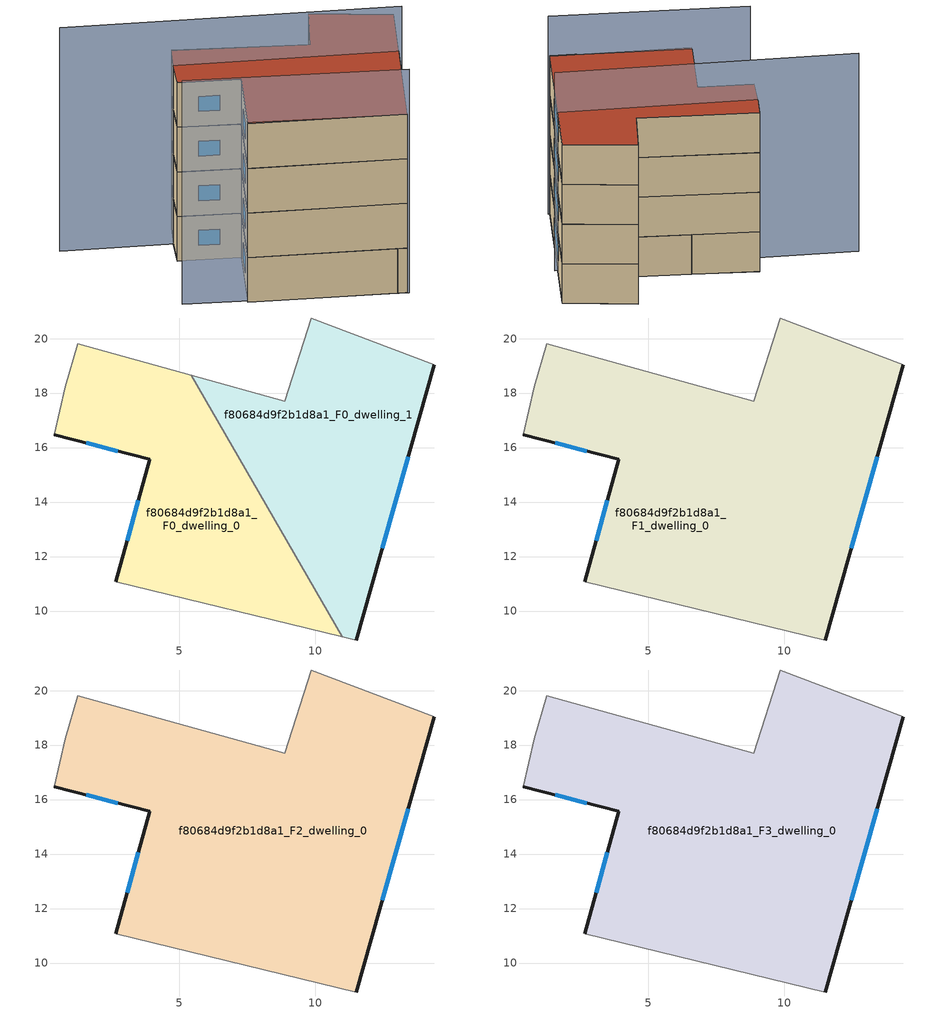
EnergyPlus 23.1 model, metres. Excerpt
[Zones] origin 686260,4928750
f80684d9f2b1d8a1_F0_dwelling_0
 floor ground (EU_floor_Construction): 10.99,9.07 5.46,18.66 1.28,19.82 0.83,18.23 0.42,16.48 3.93,15.57 2.68,11.08 z0
 wall outside (EU_wall_Construction): 2.68,11.08 3.93,15.57 0.42,16.48 z0:3
 wall adiabatic (EU_wall_Construction): 10.99,9.07 2.68,11.08 / 0.42,16.48 0.83,18.23 1.28,19.82 5.46,18.66 z0:3
 wall to f80684d9f2b1d8a1_F0_dwelling_1 (EU_wall_Construction): 5.46,18.66 10.99,9.07 z0:3
 window (EU_Window_Construction): 3.09,12.58 3.51,14.07 / 2.76,15.87 1.59,16.18 z1:2
f80684d9f2b1d8a1_F0_dwelling_1
 floor ground (EU_floor_Construction): 11.51,8.94 14.37,19.04 9.85,20.76 8.88,17.71 5.46,18.66 10.99,9.07 z0
 wall outside (EU_wall_Construction): 14.37,19.04 11.51,8.94 z0:3
 wall adiabatic (EU_wall_Construction): 11.51,8.94 10.99,9.07 / 5.46,18.66 8.88,17.71 9.85,20.76 14.37,19.04 z0:3
 window (EU_Window_Construction): 13.41,15.67 12.46,12.31 z1:2
f80684d9f2b1d8a1_F1_dwelling_0
 floor to f80684d9f2b1d8a1_F0_dwelling_0 (EU_floor_Construction): 10.99,9.07 5.46,18.66 1.28,19.82 0.83,18.23 0.42,16.48 3.93,15.57 2.68,11.08 z3
 floor to f80684d9f2b1d8a1_F0_dwelling_1 (EU_floor_Construction): 11.51,8.94 14.37,19.04 9.85,20.76 8.88,17.71 5.46,18.66 10.99,9.07 z3
 wall outside (EU_wall_Construction): 14.37,19.04 11.51,8.94 / 2.68,11.08 3.93,15.57 0.42,16.48 z3:6
 wall adiabatic (EU_wall_Construction): 11.51,8.94 2.68,11.08 / 0.42,16.48 0.83,18.23 1.28,19.82 8.88,17.71 9.85,20.76 14.37,19.04 z3:6
 window (EU_Window_Construction): 13.41,15.67 12.46,12.31 / 3.09,12.58 3.51,14.07 / 2.76,15.87 1.59,16.18 z4:5
f80684d9f2b1d8a1_F2_dwelling_0
 floor to f80684d9f2b1d8a1_F1_dwelling_0 (EU_floor_Construction): 11.51,8.94 14.37,19.04 9.85,20.76 8.88,17.71 1.28,19.82 0.83,18.23 0.42,16.48 3.93,15.57 2.68,11.08 z6
 wall outside (EU_wall_Construction): 14.37,19.04 11.51,8.94 / 2.68,11.08 3.93,15.57 0.42,16.48 z6:9
 wall adiabatic (EU_wall_Construction): 11.51,8.94 2.68,11.08 / 0.42,16.48 0.83,18.23 1.28,19.82 8.88,17.71 9.85,20.76 14.37,19.04 z6:9
 window (EU_Window_Construction): 13.41,15.67 12.46,12.31 / 3.09,12.58 3.51,14.07 / 2.76,15.87 1.59,16.18 z7:8
f80684d9f2b1d8a1_F3_dwelling_0
 floor to f80684d9f2b1d8a1_F2_dwelling_0 (EU_floor_Construction): 11.51,8.94 14.37,19.04 9.85,20.76 8.88,17.71 1.28,19.82 0.83,18.23 0.42,16.48 3.93,15.57 2.68,11.08 z9
 wall outside (EU_wall_Construction): 14.37,19.04 11.51,8.94 / 2.68,11.08 3.93,15.57 0.42,16.48 z9:12
 wall adiabatic (EU_wall_Construction): 11.51,8.94 2.68,11.08 / 0.42,16.48 0.83,18.23 1.28,19.82 8.88,17.71 9.85,20.76 14.37,19.04 z9:12
 window (EU_Window_Construction): 13.41,15.67 12.46,12.31 / 3.09,12.58 3.51,14.07 / 2.76,15.87 1.59,16.18 z10:11
 roof outside (EU_roof_Construction): 14.37,19.04 11.51,8.94 2.68,11.08 3.93,15.57 0.42,16.48 0.83,18.23 1.28,19.82 8.88,17.71 9.85,20.76 z12
shading: -0.86,12.19 11.62,8.91 / 13.48,15.29 -5.46,19.76 z0:15
[Building]
EU S2 Campaign: North Axis=0; Terrain=City; Solar Distribution=FullExterior
[Site:Location]
Bologna: Latitude=44.5; Longitude=11.25; Time Zone=1; Elevation=37
[SizingPeriod:WeatherFileDays]
AnnualSizingPeriod: Begin Month=1; Begin Day of Month=1; End Month=12; End Day of Month=31; Day of Week for Start Day=Monday; Use Weather File Daylight Saving Period=No; Use Weather File Rain and Snow Indicators=No
[MATERIAL]
EU_InternalMass_Material: Roughness=MediumRough; Thickness=0.1; Conductivity=1; Density=1800; Specific Heat=900; Thermal Absorptance=0.9; Solar Absorptance=0.7; Visible Absorptance=0.7
[MATERIAL:NOMASS] Roughness=MediumRough; Thermal Absorptance=0.9; Solar Absorptance=0.7; Visible Absorptance=0.7
Name | Thermal Resistance
EU_wall_NoMass | 0.937881
EU_roof_NoMass | 0.548572
EU_floor_NoMass | 0.71348
[WINDOWMATERIAL:SIMPLEGLAZINGSYSTEM]
EU_Window_SimpleGlazing: UFactor=4.25633; Solar Heat Gain Coefficient=0.85; Visible Transmittance=0.85
[CONSTRUCTION]
EU_wall_Construction: EU_wall_NoMass
EU_roof_Construction: EU_roof_NoMass
EU_floor_Construction: EU_floor_NoMass
EU_InternalMass_Construction: EU_InternalMass_Material
EU_Window_Construction: EU_Window_SimpleGlazing
[ZONE] Type=1; Multiplier=1; Ceiling Height=autocalculate; Floor Area=autocalculate; Part of Total Floor Area=Yes
Name | Volume
f80684d9f2b1d8a1_F0_dwelling_0 | 148.326
f80684d9f2b1d8a1_F1_dwelling_0 | 296.637
f80684d9f2b1d8a1_F2_dwelling_0; f80684d9f2b1d8a1_F3_dwelling_0 | 296.643
f80684d9f2b1d8a1_F0_dwelling_1 | 148.315
[INTERNALMASS] Construction=EU_InternalMass_Construction
Name | Zone or ZoneList | Surface Area
f80684d9f2b1d8a1_F0_dwelling_0_EU_InternalMass | f80684d9f2b1d8a1_F0_dwelling_0 | 49.4417
f80684d9f2b1d8a1_F0_dwelling_1_EU_InternalMass | f80684d9f2b1d8a1_F0_dwelling_1 | 49.438
f80684d9f2b1d8a1_F1_dwelling_0_EU_InternalMass | f80684d9f2b1d8a1_F1_dwelling_0 | 98.8809
f80684d9f2b1d8a1_F2_dwelling_0_EU_InternalMass | f80684d9f2b1d8a1_F2_dwelling_0 | 98.8809
f80684d9f2b1d8a1_F3_dwelling_0_EU_InternalMass | f80684d9f2b1d8a1_F3_dwelling_0 | 98.8809
[OTHEREQUIPMENT] Fuel Type=Electricity; Design Level Calculation Method=Watts/Area; Power per Zone Floor Area=1; Fraction Latent=0; Fraction Radiant=0; Fraction Lost=0; Carbon Dioxide Generation Rate=0; EndUse Subcategory=EU_Step8_InternalGains
Name | Zone or ZoneList or Space or SpaceList | Schedule
EU_Step8_InternalGain_f80684d9f2b1d8a1_F0_dwelling_0_f000 | f80684d9f2b1d8a1_F0_dwelling_0 | EU_Step8_GainSchedule_f80684d9f2b1d8a1_F0_dwelling_0_f000
EU_Step8_InternalGain_f80684d9f2b1d8a1_F0_dwelling_1_f000 | f80684d9f2b1d8a1_F0_dwelling_1 | EU_Step8_GainSchedule_f80684d9f2b1d8a1_F0_dwelling_1_f000
EU_Step8_InternalGain_f80684d9f2b1d8a1_F1_dwelling_0_f000 | f80684d9f2b1d8a1_F1_dwelling_0 | EU_Step8_GainSchedule_f80684d9f2b1d8a1_F1_dwelling_0_f000
EU_Step8_InternalGain_f80684d9f2b1d8a1_F2_dwelling_0_f000 | f80684d9f2b1d8a1_F2_dwelling_0 | EU_Step8_GainSchedule_f80684d9f2b1d8a1_F2_dwelling_0_f000
EU_Step8_InternalGain_f80684d9f2b1d8a1_F3_dwelling_0_f000 | f80684d9f2b1d8a1_F3_dwelling_0 | EU_Step8_GainSchedule_f80684d9f2b1d8a1_F3_dwelling_0_f000
[ZONEVENTILATION:DESIGNFLOWRATE] Schedule=EU_AlwaysOn; Design Flow Rate Calculation Method=AirChanges/Hour; Air Changes per Hour=0.687892; Ventilation Type=Natural; Fan Pressure Rise=0; Fan Total Efficiency=1; Constant Term Coefficient=1; Temperature Term Coefficient=0; Velocity Term Coefficient=0; Velocity Squared Term Coefficient=0; Minimum Indoor Temperature=-100; Maximum Indoor Temperature=100; Delta Temperature=-100; Minimum Outdoor Temperature=-100; Maximum Outdoor Temperature=100; Maximum Wind Speed=40
Name | Zone or ZoneList or Space or SpaceList
EU_ConstantAir_f80684d9f2b1d8a1_F0_dwelling_0 | f80684d9f2b1d8a1_F0_dwelling_0
EU_ConstantAir_f80684d9f2b1d8a1_F0_dwelling_1 | f80684d9f2b1d8a1_F0_dwelling_1
EU_ConstantAir_f80684d9f2b1d8a1_F1_dwelling_0 | f80684d9f2b1d8a1_F1_dwelling_0
EU_ConstantAir_f80684d9f2b1d8a1_F2_dwelling_0 | f80684d9f2b1d8a1_F2_dwelling_0
EU_ConstantAir_f80684d9f2b1d8a1_F3_dwelling_0 | f80684d9f2b1d8a1_F3_dwelling_0
[HVACTEMPLATE:THERMOSTAT] Constant Heating Setpoint=20; Constant Cooling Setpoint=50
EU_HeatOnly_f80684d9f2b1d8a1_F0_dwelling_0; EU_HeatOnly_f80684d9f2b1d8a1_F0_dwelling_1; EU_HeatOnly_f80684d9f2b1d8a1_F1_dwelling_0; EU_HeatOnly_f80684d9f2b1d8a1_F2_dwelling_0; EU_HeatOnly_f80684d9f2b1d8a1_F3_dwelling_0
[HVACTEMPLATE:ZONE:IDEALLOADSAIRSYSTEM] System Availability Schedule=EU_AlwaysOn; Maximum Heating Supply Air Temperature=50; Minimum Cooling Supply Air Temperature=13; Maximum Heating Supply Air Humidity Ratio=0.0156; Minimum Cooling Supply Air Humidity Ratio=0.0077; Heating Limit=NoLimit; Cooling Limit=NoLimit; Heating Availability Schedule=EU_AlwaysOn; Cooling Availability Schedule=EU_CoolingOff; Dehumidification Control Type=ConstantSensibleHeatRatio; Cooling Sensible Heat Ratio=0.7; Dehumidification Setpoint=60; Humidification Control Type=None; Humidification Setpoint=30; Outdoor Air Method=None; Outdoor Air Flow Rate per Person=0.00944; Outdoor Air Flow Rate per Zone Floor Area=0; Outdoor Air Flow Rate per Zone=0; Demand Controlled Ventilation Type=None; Outdoor Air Economizer Type=NoEconomizer; Heat Recovery Type=None; Sensible Heat Recovery Effectiveness=0.7; Latent Heat Recovery Effectiveness=0.65
Name | Template Thermostat
f80684d9f2b1d8a1_F0_dwelling_0 | EU_HeatOnly_f80684d9f2b1d8a1_F0_dwelling_0
f80684d9f2b1d8a1_F0_dwelling_1 | EU_HeatOnly_f80684d9f2b1d8a1_F0_dwelling_1
f80684d9f2b1d8a1_F1_dwelling_0 | EU_HeatOnly_f80684d9f2b1d8a1_F1_dwelling_0
f80684d9f2b1d8a1_F2_dwelling_0 | EU_HeatOnly_f80684d9f2b1d8a1_F2_dwelling_0
f80684d9f2b1d8a1_F3_dwelling_0 | EU_HeatOnly_f80684d9f2b1d8a1_F3_dwelling_0
[SIZING:ZONE] Zone Cooling Design Supply Air Temperature Input Method=SupplyAirTemperature; Zone Cooling Design Supply Air Temperature=13; Zone Heating Design Supply Air Temperature Input Method=SupplyAirTemperature; Zone Heating Design Supply Air Temperature=50; Zone Cooling Design Supply Air Humidity Ratio=0.008; Zone Heating Design Supply Air Humidity Ratio=0.008; Cooling Design Air Flow Method=DesignDay; Cooling Design Air Flow Rate=0; Cooling Minimum Air Flow per Zone Floor Area=0.000762; Cooling Minimum Air Flow=0; Cooling Minimum Air Flow Fraction=0.2; Heating Design Air Flow Method=DesignDay; Heating Design Air Flow Rate=0; Heating Maximum Air Flow per Zone Floor Area=0.002032; Heating Maximum Air Flow=0.141576; Heating Maximum Air Flow Fraction=0.3; Account for Dedicated Outdoor Air System=No; Dedicated Outdoor Air System Control Strategy=NeutralSupplyAir; Dedicated Outdoor Air Low Setpoint Temperature for Design=autosize; Dedicated Outdoor Air High Setpoint Temperature for Design=autosize; Zone Load Sizing Method=Sensible Load Only No Latent Load; Zone Latent Cooling Design Supply Air Humidity Ratio Input Method=HumidityRatioDifference; Zone Cooling Design Supply Air Humidity Ratio Difference=0.005; Zone Latent Heating Design Supply Air Humidity Ratio Input Method=HumidityRatioDifference; Zone Humidification Design Supply Air Humidity Ratio Difference=0.005
f80684d9f2b1d8a1_F0_dwelling_0; f80684d9f2b1d8a1_F0_dwelling_1; f80684d9f2b1d8a1_F1_dwelling_0; f80684d9f2b1d8a1_F2_dwelling_0; f80684d9f2b1d8a1_F3_dwelling_0
[SCHEDULE:CONSTANT]
Name | Hourly Value
EU_AlwaysOn | 1
EU_CoolingOff | 0
[SCHEDULE:FILE] Column Number=1; Rows to Skip at Top=0; Number of Hours of Data=8760; Column Separator=Comma; Interpolate to Timestep=No; Minutes per Item=60; Adjust Schedule for Daylight Savings=Yes
Name | File
EU_Step8_GainSchedule_f80684d9f2b1d8a1_F0_dwelling_0_f000 | ../../schedules/f80684d9f2b1d8a1/f80684d9f2b1d8a1_F0_dwelling_0_f000_gain.csv
EU_Step8_GainSchedule_f80684d9f2b1d8a1_F0_dwelling_1_f000 | ../../schedules/f80684d9f2b1d8a1/f80684d9f2b1d8a1_F0_dwelling_1_f000_gain.csv
EU_Step8_GainSchedule_f80684d9f2b1d8a1_F1_dwelling_0_f000 | ../../schedules/f80684d9f2b1d8a1/f80684d9f2b1d8a1_F1_dwelling_0_f000_gain.csv
EU_Step8_GainSchedule_f80684d9f2b1d8a1_F2_dwelling_0_f000 | ../../schedules/f80684d9f2b1d8a1/f80684d9f2b1d8a1_F2_dwelling_0_f000_gain.csv
EU_Step8_GainSchedule_f80684d9f2b1d8a1_F3_dwelling_0_f000 | ../../schedules/f80684d9f2b1d8a1/f80684d9f2b1d8a1_F3_dwelling_0_f000_gain.csv
